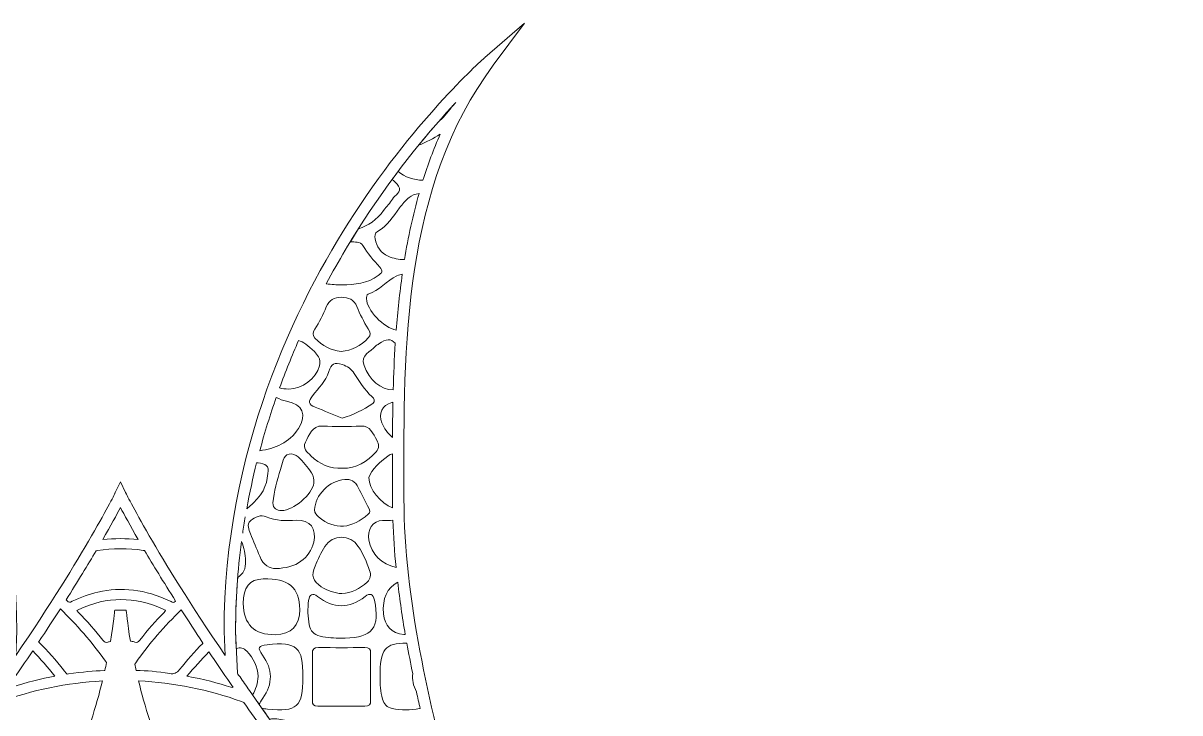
# Model space of a CAD drawing. Extents: x 467 to 8573, y -6014 to -20.
# Drawn here: x 1405 to 2533, y -3713 to -3040 of the extents above; entities that cross this region are included whole.
import ezdxf

# ---------------------------------------------------------------- set-up
doc = ezdxf.new("R2010")
doc.units = 0
doc.header["$MEASUREMENT"] = 0
doc.layers.add('Layer 1', color=7, linetype='Continuous')

msp = doc.modelspace()

# ---------------------------------------------------------------- linework, layer by layer
at = {"layer": 'Layer 1', "lineweight": 0}
for points, knots in [([(2529, -4481.1), (2526.2, -4480), (2523.1, -4481.3), (2521.9, -4484), (2521.6, -4484.7), (2504.6, -4521.5), (2461.9, -4562.7), (2461.5, -4552.3), (2461.8, -4541.9), (2463, -4531.4), (2465.1, -4514.1), (2472.3, -4478.4), (2488.9, -4467.5), (2448.2, -4494.2), (2404.6, -4517.8), (2348.8, -4587), (2348.7, -4578.3), (2349.1, -4569.5), (2350.1, -4560.7), (2352.1, -4543.4), (2359.4, -4507.6), (2376, -4496.7), (2331.8, -4525.8), (2283.9, -4551.2), (2221, -4635.5), (2219.7, -4619.8), (2219.4, -4604.2), (2221.2, -4588.6), (2223.3, -4571.3), (2230.5, -4535.5), (2247.1, -4524.6), (2200.8, -4555), (2150.4, -4581.5), (2082.9, -4675.9), (2077.7, -4683.2), (2073, -4691), (2069, -4699), (2068.2, -4686.1), (2068.3, -4673.3), (2069.8, -4660.3), (2071.8, -4643), (2079.1, -4607.2), (2095.7, -4596.3), (2067.1, -4615.1), (2036.9, -4632.4), (2002.2, -4665.1), (2000.7, -4644), (1985, -4627.3), (1974.4, -4615.9), (1959.7, -4600.3), (1944.1, -4585.1), (1928.1, -4570.8), (1922.4, -4565.7), (1916.5, -4560.7), (1910.9, -4556), (1909.5, -4554.8), (1908.1, -4553.6), (1906.7, -4552.4), (1923.8, -4536), (1986.4, -4465.2), (2002, -4293.7), (2019.6, -4099.2), (1834.1, -3810.8), (1826.2, -3798.6), (1826.2, -3798.6), (1825.7, -3798.9), (1825.7, -3798.9), (1825.6, -3798.5), (1825.5, -3798), (1825.4, -3797.6), (1801.5, -3702.4), (1776.7, -3604), (1776.5, -3503.9), (1776.5, -3503.9), (1776.4, -3495.2), (1776.4, -3495.2), (1776, -3356.5), (1775.6, -3199.3), (1863.6, -3081.4), (1863.6, -3081.4), (1894.2, -3040.3), (1894.2, -3040.3), (1894.2, -3040.3), (1855.5, -3073.8), (1855.5, -3073.8), (1854.8, -3074.4), (1791, -3129.9), (1728.2, -3226.1), (1670.2, -3314.9), (1601.1, -3457.7), (1601.1, -3633.6), (1601.1, -3633.6), (1602.1, -3656.9), (1602.1, -3656.9), (1534, -3557.2), (1505.3, -3498.7), (1505, -3498.1), (1505, -3498.1), (1500, -3487.7), (1500, -3487.7), (1500, -3487.7), (1495, -3498.1), (1495, -3498.1), (1494.7, -3498.7), (1466, -3557.2), (1397.9, -3656.9), (1397.9, -3656.9), (1398.9, -3633.4), (1398.9, -3633.4), (1398.9, -3457.7), (1329.8, -3314.9), (1271.8, -3226.1), (1209, -3129.9), (1145.2, -3074.4), (1144.5, -3073.8), (1144.5, -3073.8), (1105.8, -3040.3), (1105.8, -3040.3), (1105.8, -3040.3), (1136.4, -3081.4), (1136.4, -3081.4), (1224.4, -3199.3), (1224, -3356.5), (1223.6, -3495.2), (1223.6, -3495.2), (1223.5, -3503.9), (1223.5, -3503.9), (1223.3, -3604), (1198.5, -3702.4), (1174.6, -3797.6), (1174.5, -3798), (1174.4, -3798.5), (1174.3, -3798.9), (1174.3, -3798.9), (1173.8, -3798.6), (1173.8, -3798.6), (1165.9, -3810.8), (980.4, -4099.2), (998, -4293.7), (1013.6, -4465.2), (1076.2, -4536), (1093.3, -4552.4), (1091.9, -4553.6), (1090.5, -4554.7), (1089.1, -4555.9), (1083.5, -4560.7), (1077.6, -4565.7), (1071.9, -4570.8), (1055.9, -4585.1), (1040.3, -4600.3), (1025.6, -4615.9), (1015, -4627.3), (999.3, -4644), (997.8, -4665.1), (963.1, -4632.4), (932.9, -4615.1), (904.3, -4596.3), (920.9, -4607.2), (928.2, -4643), (930.2, -4660.3), (931.7, -4673.3), (931.8, -4686.1), (931, -4699), (927, -4691), (922.3, -4683.2), (917.1, -4675.9), (849.6, -4581.5), (799.2, -4555), (752.9, -4524.6), (769.5, -4535.5), (776.7, -4571.3), (778.8, -4588.6), (780.6, -4604.2), (780.3, -4619.8), (779, -4635.5), (716.1, -4551.2), (668.2, -4525.8), (624, -4496.7), (640.6, -4507.6), (647.9, -4543.4), (649.9, -4560.7), (650.9, -4569.5), (651.3, -4578.3), (651.2, -4587), (595.4, -4517.8), (551.7, -4494.2), (511.1, -4467.5), (527.7, -4478.4), (534.9, -4514.1), (537, -4531.4), (538.2, -4541.9), (538.5, -4552.3), (538.1, -4562.7), (495.4, -4521.5), (478.4, -4484.7), (478.1, -4484), (476.9, -4481.3), (473.8, -4480), (471, -4481.1), (468.2, -4482.2), (466.8, -4485.3), (467.7, -4488.1), (468.1, -4489.1), (487.4, -4543.1), (534.8, -4601.1), (538.7, -4605.9), (542.8, -4610.7), (547.1, -4615.5), (571.6, -4643), (602.6, -4670.4), (640.9, -4692.8), (645.4, -4695.5), (650.1, -4698), (654.8, -4700.5), (666.3, -4706.6), (678.4, -4712.2), (691.2, -4717.2), (695.5, -4718.9), (700.1, -4720.6), (704.6, -4722.2), (711.8, -4724.7), (719.1, -4726.9), (726.6, -4729), (741.8, -4733.2), (756.4, -4737.4), (770.2, -4741.6), (775.2, -4743.1), (780, -4744.5), (784.8, -4746), (791.1, -4748), (797.3, -4749.9), (803.3, -4751.9), (807.9, -4753.4), (812.4, -4754.8), (816.8, -4756.3), (824.2, -4758.8), (831.5, -4761.2), (838.5, -4763.7), (823.7, -4781.3), (812.2, -4804.7), (804.1, -4833.5), (795.7, -4863.7), (792.9, -4897), (795.7, -4932.6), (796.4, -4940.9), (798, -4949.1), (799.4, -4957), (801.4, -4967.6), (803.2, -4977.5), (803.2, -4987.8), (803.2, -4998.2), (801.8, -5008.9), (800.4, -5019.2), (799.1, -5029.5), (797.7, -5040), (797.6, -5050.7), (797.2, -5076.7), (804.6, -5103.1), (818.3, -5125.2), (821.7, -5130.7), (825.5, -5136), (829.3, -5141.1), (833.8, -5147.4), (838.1, -5153.3), (841.7, -5159.6), (849.1, -5172.5), (848.9, -5183.9), (848.6, -5197.1), (848.4, -5205.5), (848.2, -5214.2), (850, -5223.8), (858.7, -5269.4), (893.6, -5304.2), (930.9, -5324), (844.8, -5310.5), (775.2, -5283), (752.7, -5263.2), (752.7, -5263.2), (744.6, -5270.9), (744.6, -5270.9), (746.3, -5273.1), (787.8, -5325.3), (859.5, -5371.3), (910.8, -5404.1), (985.3, -5438.1), (1074.3, -5438.1), (1094, -5438.1), (1114.4, -5436.5), (1135.4, -5432.8), (1003.6, -5539.4), (828.4, -5502.8), (820.7, -5501.2), (820.7, -5501.2), (820.7, -5501.3), (820.7, -5501.3), (820.7, -5501.3), (819.4, -5501), (819.4, -5501), (819.4, -5501), (819.4, -5506.9), (819.4, -5506.9), (819.4, -5506.9), (817.1, -5511.7), (817.1, -5511.7), (817.1, -5511.7), (817.5, -5511.8), (817.5, -5511.8), (817.5, -5511.8), (817.5, -5511.9), (817.5, -5511.9), (821, -5513.2), (904.9, -5544.5), (1014.7, -5550.1), (1025.4, -5550.6), (1036, -5550.9), (1046.4, -5550.9), (1084.4, -5550.9), (1120.5, -5547.3), (1154.6, -5540.2), (1160.6, -5585.5), (1164.9, -5634), (1168.1, -5692.6), (1168.9, -5706.4), (1169.3, -5720.9), (1169.7, -5734.8), (1170.6, -5770.6), (1171.7, -5807.6), (1178.8, -5842.3), (1183.5, -5864.8), (1194.2, -5896.3), (1219.2, -5918.9), (1247.7, -5944.7), (1283.7, -5948.9), (1326.3, -5931.6), (1329.2, -5930.4), (1332.1, -5929.2), (1334.9, -5928), (1341.5, -5938), (1385.6, -5999.7), (1469.9, -5999.7), (1479.4, -5999.7), (1489.5, -5998.9), (1500, -5997.2), (1604, -6014.3), (1657.7, -5939.1), (1665.1, -5928), (1667.9, -5929.2), (1670.8, -5930.4), (1673.7, -5931.6), (1690.8, -5938.5), (1706.8, -5942), (1721.8, -5942), (1744, -5942), (1763.7, -5934.3), (1780.8, -5918.9), (1805.7, -5896.3), (1816.5, -5864.8), (1821.2, -5842.3), (1828.3, -5807.6), (1829.4, -5770.6), (1830.3, -5734.8), (1830.7, -5720.9), (1831.1, -5706.4), (1831.9, -5692.6), (1835.1, -5634), (1839.4, -5585.5), (1845.4, -5540.2), (1879.5, -5547.3), (1915.6, -5550.9), (1953.6, -5550.9), (1964, -5550.9), (1974.6, -5550.6), (1985.3, -5550.1), (2095, -5544.5), (2179, -5513.2), (2182.5, -5511.9), (2182.5, -5511.9), (2182.5, -5511.8), (2182.5, -5511.8), (2182.5, -5511.8), (2183, -5511.6), (2183, -5511.6), (2183, -5511.6), (2180.6, -5506.6), (2180.6, -5506.6), (2180.6, -5506.6), (2180.6, -5501), (2180.6, -5501), (2180.6, -5501), (2179.2, -5501), (2179.2, -5501), (2179.2, -5501), (2178.6, -5501.3), (2178.6, -5501.3), (2164.5, -5504.3), (1993.7, -5537.2), (1864.6, -5432.8), (1885.6, -5436.5), (1906, -5438.1), (1925.7, -5438.1), (2014.7, -5438.1), (2089.2, -5404.1), (2140.5, -5371.3), (2212.2, -5325.3), (2253.7, -5273.1), (2255.4, -5270.9), (2255.4, -5270.9), (2247.3, -5263.2), (2247.3, -5263.2), (2224.8, -5283), (2155.2, -5310.5), (2069.1, -5324), (2106.4, -5304.2), (2141.3, -5269.4), (2150, -5223.8), (2151.8, -5214.2), (2151.6, -5205.5), (2151.4, -5197.1), (2151.1, -5183.9), (2150.9, -5172.5), (2158.3, -5159.6), (2161.9, -5153.3), (2166.2, -5147.4), (2170.7, -5141.1), (2174.5, -5136), (2178.3, -5130.7), (2181.7, -5125.2), (2195.4, -5103.1), (2202.7, -5076.7), (2202.4, -5050.7), (2202.3, -5040), (2200.9, -5029.5), (2199.6, -5019.2), (2198.2, -5008.9), (2196.8, -4998.2), (2196.8, -4987.8), (2196.8, -4977.5), (2198.6, -4967.6), (2200.6, -4957), (2202, -4949.1), (2203.6, -4940.9), (2204.3, -4932.6), (2207.1, -4897), (2204.3, -4863.7), (2195.9, -4833.5), (2187.8, -4804.7), (2176.3, -4781.3), (2161.5, -4763.7), (2194.1, -4752.3), (2231.1, -4740.8), (2273.4, -4729), (2465.3, -4675.7), (2531.6, -4490), (2532.3, -4488.1), (2533.2, -4485.3), (2531.8, -4482.2), (2529, -4481.1)], [0, 0, 0, 0, 1, 1, 1, 2, 2, 2, 3, 3, 3, 4, 4, 4, 5, 5, 5, 6, 6, 6, 7, 7, 7, 8, 8, 8, 9, 9, 9, 10, 10, 10, 11, 11, 11, 12, 12, 12, 13, 13, 13, 14, 14, 14, 15, 15, 15, 16, 16, 16, 17, 17, 17, 18, 18, 18, 19, 19, 19, 20, 20, 20, 21, 21, 21, 22, 22, 22, 23, 23, 23, 24, 24, 24, 25, 25, 25, 26, 26, 26, 27, 27, 27, 28, 28, 28, 29, 29, 29, 30, 30, 30, 31, 31, 31, 32, 32, 32, 33, 33, 33, 34, 34, 34, 35, 35, 35, 36, 36, 36, 37, 37, 37, 38, 38, 38, 39, 39, 39, 40, 40, 40, 41, 41, 41, 42, 42, 42, 43, 43, 43, 44, 44, 44, 45, 45, 45, 46, 46, 46, 47, 47, 47, 48, 48, 48, 49, 49, 49, 50, 50, 50, 51, 51, 51, 52, 52, 52, 53, 53, 53, 54, 54, 54, 55, 55, 55, 56, 56, 56, 57, 57, 57, 58, 58, 58, 59, 59, 59, 60, 60, 60, 61, 61, 61, 62, 62, 62, 63, 63, 63, 64, 64, 64, 65, 65, 65, 66, 66, 66, 67, 67, 67, 68, 68, 68, 69, 69, 69, 70, 70, 70, 71, 71, 71, 72, 72, 72, 73, 73, 73, 74, 74, 74, 75, 75, 75, 76, 76, 76, 77, 77, 77, 78, 78, 78, 79, 79, 79, 80, 80, 80, 81, 81, 81, 82, 82, 82, 83, 83, 83, 84, 84, 84, 85, 85, 85, 86, 86, 86, 87, 87, 87, 88, 88, 88, 89, 89, 89, 90, 90, 90, 91, 91, 91, 92, 92, 92, 93, 93, 93, 94, 94, 94, 95, 95, 95, 96, 96, 96, 97, 97, 97, 98, 98, 98, 99, 99, 99, 100, 100, 100, 101, 101, 101, 102, 102, 102, 103, 103, 103, 104, 104, 104, 105, 105, 105, 106, 106, 106, 107, 107, 107, 108, 108, 108, 109, 109, 109, 110, 110, 110, 111, 111, 111, 112, 112, 112, 113, 113, 113, 114, 114, 114, 115, 115, 115, 116, 116, 116, 117, 117, 117, 118, 118, 118, 119, 119, 119, 120, 120, 120, 121, 121, 121, 122, 122, 122, 123, 123, 123, 124, 124, 124, 125, 125, 125, 126, 126, 126, 127, 127, 127, 128, 128, 128, 129, 129, 129, 130, 130, 130, 131, 131, 131, 132, 132, 132, 133, 133, 133, 134, 134, 134, 135, 135, 135, 136, 136, 136, 137, 137, 137, 138, 138, 138, 139, 139, 139, 140, 140, 140, 141, 141, 141, 142, 142, 142, 143, 143, 143, 144, 144, 144, 145, 145, 145, 146, 146, 146, 147, 147, 147, 148, 148, 148, 149, 149, 149, 150, 150, 150, 151, 151, 151, 152, 152, 152, 152]), ([(1737.4, -3232.5), (1770.1, -3182.3), (1803.1, -3143.4), (1827, -3117.7), (1827, -3117.8), (1827, -3117.8), (1827, -3117.8), (1825.7, -3119.2), (1824.3, -3120.7), (1823, -3122.2), (1819.1, -3127.9), (1814.6, -3132.8), (1809.8, -3136.9), (1803.7, -3143.8), (1797.4, -3151.3), (1790.8, -3159.4), (1798.2, -3156.5), (1805.1, -3152.6), (1811.9, -3148.6), (1805.4, -3163.3), (1799.9, -3178.3), (1795, -3193.6), (1785.8, -3193.2), (1777.7, -3190.7), (1770.8, -3185), (1768.8, -3187.6), (1766.9, -3190.2), (1764.9, -3192.9), (1767.3, -3194.5), (1769.5, -3196.7), (1771.2, -3199.3), (1774.8, -3205.1), (1767.6, -3207.9), (1765.2, -3211.9), (1762.9, -3215.8), (1759.5, -3219.1), (1756.7, -3222.9), (1750, -3232.2), (1741.7, -3238.1), (1732.1, -3240.8), (1729.5, -3244.9), (1726.8, -3249.2), (1724.2, -3253.5), (1726.5, -3253.6), (1728.7, -3253.7), (1731, -3254.1), (1733.3, -3254.4), (1735.2, -3254.9), (1736.5, -3257.1), (1740.9, -3264.9), (1747, -3271.6), (1753, -3278.3), (1756.5, -3282.2), (1755, -3283.8), (1751.5, -3286.4), (1740.8, -3294.5), (1728.4, -3295.1), (1716, -3295.7), (1710.8, -3295.5), (1705.7, -3295.3), (1700.7, -3294.6), (1712.9, -3271.7), (1725.4, -3250.9), (1737.4, -3232.5)], [0, 0, 0, 0, 1, 1, 1, 2, 2, 2, 3, 3, 3, 4, 4, 4, 5, 5, 5, 6, 6, 6, 7, 7, 7, 8, 8, 8, 9, 9, 9, 10, 10, 10, 11, 11, 11, 12, 12, 12, 13, 13, 13, 14, 14, 14, 15, 15, 15, 16, 16, 16, 17, 17, 17, 18, 18, 18, 19, 19, 19, 20, 20, 20, 21, 21, 21, 21]), ([(1777, -3271), (1771.4, -3270.8), (1766.2, -3269.8), (1761.1, -3267.7), (1753.7, -3264.5), (1750, -3258.4), (1748.4, -3250.8), (1747.9, -3248.1), (1747.8, -3245), (1750.6, -3243.5), (1760.6, -3238.4), (1765.7, -3228.9), (1772.1, -3220.6), (1775, -3216.9), (1777.9, -3213.3), (1781.5, -3210.3), (1783.8, -3208.4), (1787.4, -3207.1), (1791.2, -3206.4), (1785.2, -3227.6), (1780.6, -3249.2), (1777, -3271)], [0, 0, 0, 0, 1, 1, 1, 2, 2, 2, 3, 3, 3, 4, 4, 4, 5, 5, 5, 6, 6, 6, 7, 7, 7, 7]), ([(1740, -3309.1), (1740, -3307.4), (1740.1, -3305.3), (1741.7, -3304.8), (1752.5, -3301.1), (1759.7, -3291.7), (1769.7, -3286.8), (1771.5, -3285.9), (1773.3, -3285.4), (1774.9, -3285.2), (1772.3, -3303.3), (1770.4, -3321.4), (1769, -3339.7), (1756.9, -3337.9), (1739.9, -3319.6), (1740, -3309.1)], [0, 0, 0, 0, 1, 1, 1, 2, 2, 2, 3, 3, 3, 4, 4, 4, 5, 5, 5, 5]), ([(1689.5, -3338.7), (1694, -3331.9), (1697.7, -3324.6), (1700.7, -3317), (1703.4, -3310.2), (1708.7, -3307.7), (1715.5, -3307.7), (1722.3, -3307.7), (1727.9, -3309.9), (1730.6, -3316.7), (1733.6, -3324.2), (1737.2, -3331.5), (1741.7, -3338.4), (1743.7, -3341.4), (1744.4, -3344.5), (1741.7, -3347.4), (1734.5, -3354.9), (1725.9, -3359.6), (1715.1, -3360.6), (1705.2, -3359.3), (1696.7, -3354.9), (1689.7, -3347.6), (1686.9, -3344.7), (1687.5, -3341.7), (1689.5, -3338.7)], [0, 0, 0, 0, 1, 1, 1, 2, 2, 2, 3, 3, 3, 4, 4, 4, 5, 5, 5, 6, 6, 6, 7, 7, 7, 8, 8, 8, 8]), ([(1673.7, -3350), (1678, -3351), (1683, -3354.6), (1689.1, -3360.7), (1690.6, -3362.2), (1692, -3363.9), (1693.1, -3365.7), (1694.9, -3368.4), (1695, -3371.4), (1694.1, -3374.4), (1690.6, -3387), (1677.1, -3397.4), (1664.2, -3397.2), (1660.6, -3397.2), (1657.6, -3396.8), (1655.2, -3396), (1661, -3380.1), (1667.3, -3364.7), (1673.7, -3350)], [0, 0, 0, 0, 1, 1, 1, 2, 2, 2, 3, 3, 3, 4, 4, 4, 5, 5, 5, 6, 6, 6, 6]), ([(1748.8, -3355.5), (1749.7, -3354.5), (1751, -3353.8), (1752.1, -3353.1), (1759.1, -3348.2), (1763.8, -3347.8), (1768, -3352.6), (1767.1, -3367.7), (1766.4, -3382.9), (1766, -3397.9), (1753.9, -3398), (1742.7, -3388.4), (1737.6, -3374.1), (1733.9, -3363.6), (1744, -3361), (1748.8, -3355.5)], [0, 0, 0, 0, 1, 1, 1, 2, 2, 2, 3, 3, 3, 4, 4, 4, 5, 5, 5, 5]), ([(1745.3, -3404.5), (1747.2, -3406.3), (1749.3, -3409.2), (1746, -3411.4), (1737, -3417.6), (1727.2, -3422.2), (1716.2, -3425.7), (1707.6, -3422.2), (1698.8, -3418.4), (1690, -3415), (1683.2, -3412.4), (1682.8, -3409.2), (1687.3, -3403.7), (1693.2, -3396.3), (1700.2, -3389.6), (1703.1, -3380.1), (1705.5, -3372.4), (1708.8, -3370.7), (1716.4, -3373.3), (1721.2, -3374.9), (1725.3, -3377.7), (1727.9, -3381.9), (1732.9, -3390.1), (1738.1, -3398.1), (1745.3, -3404.5)], [0, 0, 0, 0, 1, 1, 1, 2, 2, 2, 3, 3, 3, 4, 4, 4, 5, 5, 5, 6, 6, 6, 7, 7, 7, 8, 8, 8, 8]), ([(1652, -3405.3), (1655.1, -3407), (1658.4, -3408.4), (1662, -3409.1), (1677.6, -3412), (1682.3, -3422.4), (1673.6, -3435.7), (1664.4, -3449.6), (1650.7, -3455.4), (1635.9, -3457.3), (1640.7, -3439.3), (1646.1, -3422), (1652, -3405.3)], [0, 0, 0, 0, 1, 1, 1, 2, 2, 2, 3, 3, 3, 4, 4, 4, 4]), ([(1764.6, -3410.4), (1765, -3410.3), (1765.4, -3410.2), (1765.7, -3410.1), (1765.5, -3421.6), (1765.3, -3433), (1765.3, -3444.3), (1760.6, -3440.3), (1757, -3435.4), (1754.9, -3430.2), (1751.4, -3421.3), (1755, -3412.6), (1764.6, -3410.4)], [0, 0, 0, 0, 1, 1, 1, 2, 2, 2, 3, 3, 3, 4, 4, 4, 4]), ([(1697.1, -3433.3), (1709.6, -3434), (1722.1, -3434), (1734.7, -3433.3), (1743.7, -3432.7), (1746.3, -3441), (1750, -3447.2), (1752.3, -3451), (1752.7, -3454.8), (1749.3, -3458.5), (1740.5, -3467.9), (1730.4, -3474.9), (1716.3, -3474.5), (1704.4, -3475.2), (1694.2, -3470.6), (1685.6, -3462.2), (1682, -3458.6), (1677.2, -3455.2), (1680.4, -3449.1), (1684.1, -3441.9), (1686.9, -3432.8), (1697.1, -3433.3)], [0, 0, 0, 0, 1, 1, 1, 2, 2, 2, 3, 3, 3, 4, 4, 4, 5, 5, 5, 6, 6, 6, 7, 7, 7, 7]), ([(1680.2, -3470.9), (1684.6, -3476), (1689.6, -3481.4), (1688.6, -3488.9), (1687.1, -3500), (1668.5, -3515.7), (1657.3, -3515.7), (1652.2, -3515.7), (1648.8, -3513.8), (1648.7, -3508.2), (1650, -3497), (1652.6, -3486.1), (1656.2, -3475.5), (1658.1, -3470), (1658.2, -3461.8), (1664.5, -3460.6), (1671.3, -3459.2), (1676, -3466), (1680.2, -3470.9)], [0, 0, 0, 0, 1, 1, 1, 2, 2, 2, 3, 3, 3, 4, 4, 4, 5, 5, 5, 6, 6, 6, 6]), ([(1760.9, -3462.5), (1762.5, -3461.3), (1763.9, -3460.6), (1765.2, -3460.4), (1765.2, -3472.1), (1765.2, -3483.8), (1765.2, -3495.3), (1765.2, -3495.3), (1765.3, -3503.9), (1765.3, -3503.9), (1765.3, -3507), (1765.3, -3510.1), (1765.4, -3513.2), (1753.8, -3508.2), (1742, -3495), (1742.3, -3483.5), (1745.2, -3475), (1752.9, -3468.5), (1760.9, -3462.5)], [0, 0, 0, 0, 1, 1, 1, 2, 2, 2, 3, 3, 3, 4, 4, 4, 5, 5, 5, 6, 6, 6, 6]), ([(1632.8, -3469), (1633.3, -3469.1), (1633.9, -3469.1), (1634.4, -3469.2), (1640.8, -3469.9), (1645.7, -3472.2), (1643.6, -3479.4), (1643.1, -3492.1), (1638.1, -3500.9), (1625.1, -3512.3), (1624.5, -3512.9), (1623.8, -3513.4), (1623.1, -3514), (1625.9, -3498.6), (1629.2, -3483.6), (1632.8, -3469)], [0, 0, 0, 0, 1, 1, 1, 2, 2, 2, 3, 3, 3, 4, 4, 4, 5, 5, 5, 5]), ([(1741.6, -3519.2), (1726.2, -3533.3), (1709.1, -3535.3), (1693.2, -3521.9), (1691.1, -3520.1), (1689.4, -3518.1), (1689.4, -3515.1), (1689.5, -3500.9), (1704, -3486), (1718.8, -3485.5), (1724.4, -3484.6), (1729, -3487.4), (1731.9, -3493.1), (1735.3, -3499.9), (1738.7, -3506.8), (1742.2, -3513.5), (1743.4, -3515.7), (1743.7, -3517.3), (1741.6, -3519.2)], [0, 0, 0, 0, 1, 1, 1, 2, 2, 2, 3, 3, 3, 4, 4, 4, 5, 5, 5, 6, 6, 6, 6]), ([(1500, -3512.7), (1503.7, -3519.7), (1509.4, -3530.2), (1517.4, -3544), (1505.5, -3542.8), (1493.8, -3542.8), (1482.7, -3544), (1490.6, -3530.2), (1496.4, -3519.7), (1500, -3512.7)], [0, 0, 0, 0, 1, 1, 1, 2, 2, 2, 3, 3, 3, 3]), ([(1651.2, -3572.2), (1646, -3572.4), (1639.1, -3569.4), (1635.8, -3560.3), (1633, -3552.9), (1629.6, -3545.8), (1626.9, -3538.4), (1625.4, -3534.2), (1622.6, -3529.5), (1627, -3525.5), (1631.2, -3521.6), (1636.9, -3519.6), (1642.1, -3521.8), (1651.8, -3526.1), (1661.5, -3525.7), (1671.7, -3525.1), (1684.8, -3524.4), (1691.7, -3533.7), (1688.5, -3546.5), (1684.5, -3562.2), (1671.7, -3572.1), (1651.2, -3572.2)], [0, 0, 0, 0, 1, 1, 1, 2, 2, 2, 3, 3, 3, 4, 4, 4, 5, 5, 5, 6, 6, 6, 7, 7, 7, 7]), ([(1621.7, -3521.9), (1620.9, -3527.2), (1620, -3532.5), (1619.2, -3537.9), (1620, -3532.5), (1620.8, -3527.2), (1621.7, -3521.9)], [0, 0, 0, 0, 1, 1, 1, 2, 2, 2, 2]), ([(1742.3, -3544.7), (1740.4, -3534.5), (1746, -3525.4), (1755.7, -3525.3), (1759.1, -3525.3), (1762.4, -3525.3), (1765.7, -3525.2), (1766.2, -3540.6), (1767.3, -3555.9), (1768.8, -3571.2), (1754.6, -3568.1), (1744.8, -3558.2), (1742.3, -3544.7)], [0, 0, 0, 0, 1, 1, 1, 2, 2, 2, 3, 3, 3, 4, 4, 4, 4]), ([(1689.8, -3569.8), (1692.5, -3563.3), (1695.6, -3556.8), (1699.4, -3550.8), (1707, -3538.6), (1724.1, -3538.6), (1732, -3550.6), (1736.9, -3557.9), (1740.1, -3566), (1743, -3574.2), (1744.5, -3578.4), (1744, -3582.3), (1740.7, -3585.5), (1733.7, -3592.1), (1725.5, -3595.9), (1716, -3596.7), (1708.6, -3596.2), (1701.9, -3594), (1695.9, -3590), (1687.6, -3584.4), (1685.8, -3579.2), (1689.8, -3569.8)], [0, 0, 0, 0, 1, 1, 1, 2, 2, 2, 3, 3, 3, 4, 4, 4, 5, 5, 5, 6, 6, 6, 7, 7, 7, 7]), ([(1476.3, -3554.9), (1476.3, -3554.9), (1477.6, -3554.7), (1477.6, -3554.7), (1492.4, -3552.5), (1507.4, -3552.4), (1522.2, -3554.5), (1522.2, -3554.5), (1523.6, -3554.7), (1523.6, -3554.7), (1531.8, -3568.6), (1541.8, -3585.1), (1553.8, -3604), (1553.8, -3604), (1553.4, -3604.4), (1553.4, -3604.4), (1551.9, -3605.8), (1551.2, -3605.4), (1549.3, -3604.5), (1549, -3604.3), (1548.7, -3604.1), (1548.4, -3604), (1524, -3592.6), (1501, -3589.8), (1478.1, -3595.2), (1469.7, -3597.1), (1461.2, -3600.2), (1452.9, -3604.2), (1450.5, -3605.4), (1449.6, -3605.5), (1448, -3603.9), (1448, -3603.9), (1446.9, -3602.9), (1446.9, -3602.9), (1458.5, -3584.5), (1468.3, -3568.5), (1476.3, -3554.9)], [0, 0, 0, 0, 1, 1, 1, 2, 2, 2, 3, 3, 3, 4, 4, 4, 5, 5, 5, 6, 6, 6, 7, 7, 7, 8, 8, 8, 9, 9, 9, 10, 10, 10, 11, 11, 11, 12, 12, 12, 12]), ([(1618.1, -3546), (1620.4, -3552), (1621.8, -3558.2), (1622.1, -3564.8), (1622.4, -3572.3), (1619.7, -3577.8), (1614.4, -3581), (1613, -3598), (1612.3, -3615.4), (1612.3, -3633.1), (1612.3, -3633.1), (1613, -3650.1), (1613, -3650.1), (1616.9, -3649), (1620.3, -3649.8), (1623.2, -3652.9), (1629.9, -3659.8), (1633.6, -3668), (1634.3, -3677.4), (1634, -3684.1), (1632, -3690.1), (1628.8, -3695.4), (1630.9, -3698.4), (1633.1, -3701.5), (1635.3, -3704.6), (1635.8, -3703.2), (1637, -3701.3), (1638.8, -3698.8), (1648.9, -3684.5), (1648.7, -3670.7), (1638.4, -3656.6), (1633.3, -3649.6), (1634.6, -3647.4), (1643, -3646.5), (1672.4, -3643.6), (1678, -3648.7), (1678, -3678.1), (1678, -3707.1), (1672.1, -3712.4), (1643.5, -3709.4), (1641.2, -3709.1), (1639.4, -3708.8), (1638, -3708.5), (1640.4, -3712), (1642.9, -3715.5), (1645.4, -3719.1), (1650.1, -3718.5), (1655, -3718.8), (1659.9, -3720.2), (1666.6, -3722.2), (1671, -3726.7), (1673.2, -3733.4), (1676.3, -3742.8), (1675.5, -3751.5), (1671.6, -3758.5), (1678.9, -3769.8), (1686.2, -3781.7), (1693.6, -3794.2), (1692, -3790.8), (1690.5, -3787.3), (1689.2, -3783.6), (1686.8, -3776.4), (1689, -3770.6), (1695.1, -3766.5), (1706.8, -3758.7), (1719.2, -3757.2), (1732.1, -3763.8), (1741.5, -3768.5), (1744.2, -3774.5), (1741.4, -3784.5), (1739.2, -3792.2), (1735.6, -3799.2), (1731.5, -3806), (1728.1, -3811.6), (1723.1, -3814.4), (1716.4, -3813.8), (1710.4, -3814.1), (1705.2, -3812.5), (1701.4, -3807.9), (1704.6, -3813.5), (1707.8, -3819.3), (1711, -3825.2), (1712.4, -3825), (1713.8, -3824.9), (1715.3, -3825), (1722.7, -3824.6), (1728.9, -3827.6), (1735.1, -3831.4), (1742.1, -3835.8), (1745.5, -3840.3), (1739.6, -3848.1), (1736.8, -3851.8), (1735.4, -3856.4), (1733.1, -3860.4), (1732.3, -3861.7), (1731.4, -3862.9), (1730.5, -3864), (1731, -3864.9), (1731.4, -3865.9), (1731.9, -3866.9), (1697.5, -3793.2), (1656, -3734.1), (1625.9, -3691.3), (1622.6, -3686.6), (1619.5, -3682.2), (1616.6, -3678), (1615.7, -3676.7), (1614.8, -3675.5), (1614, -3674.2), (1614, -3674.2), (1612.3, -3633.4), (1612.3, -3633.4), (1612.3, -3603.2), (1614.3, -3574.1), (1618.1, -3546)], [0, 0, 0, 0, 1, 1, 1, 2, 2, 2, 3, 3, 3, 4, 4, 4, 5, 5, 5, 6, 6, 6, 7, 7, 7, 8, 8, 8, 9, 9, 9, 10, 10, 10, 11, 11, 11, 12, 12, 12, 13, 13, 13, 14, 14, 14, 15, 15, 15, 16, 16, 16, 17, 17, 17, 18, 18, 18, 19, 19, 19, 20, 20, 20, 21, 21, 21, 22, 22, 22, 23, 23, 23, 24, 24, 24, 25, 25, 25, 26, 26, 26, 27, 27, 27, 28, 28, 28, 29, 29, 29, 30, 30, 30, 31, 31, 31, 32, 32, 32, 33, 33, 33, 34, 34, 34, 35, 35, 35, 36, 36, 36, 37, 37, 37, 38, 38, 38, 38]), ([(1674.8, -3612.3), (1675, -3628), (1666.6, -3636.6), (1650.8, -3636.8), (1630.4, -3637), (1620.2, -3626.9), (1619.8, -3606.2), (1619.5, -3590.7), (1626, -3582.6), (1639.2, -3582.3), (1664.1, -3581.8), (1674.4, -3590.5), (1674.8, -3612.3)], [0, 0, 0, 0, 1, 1, 1, 2, 2, 2, 3, 3, 3, 4, 4, 4, 4]), ([(1777.8, -3636.6), (1777.3, -3636.6), (1776.8, -3636.5), (1776.3, -3636.5), (1764.5, -3635.4), (1757.6, -3628.1), (1756.6, -3616.4), (1755.2, -3601.5), (1760.2, -3591), (1770.4, -3585.7), (1772.4, -3602.8), (1774.9, -3619.7), (1777.8, -3636.6)], [0, 0, 0, 0, 1, 1, 1, 2, 2, 2, 3, 3, 3, 4, 4, 4, 4]), ([(1683.5, -3603.5), (1684.3, -3597.6), (1687.3, -3595.5), (1692.3, -3599.4), (1707.8, -3611.4), (1723.1, -3611.7), (1738.6, -3599.5), (1743.3, -3595.9), (1746.3, -3596.9), (1747.7, -3603.2), (1753.4, -3629.6), (1745.6, -3639.8), (1719.1, -3640.1), (1718, -3640.1), (1716.9, -3640.1), (1715.8, -3640.1), (1708.7, -3640.2), (1701.6, -3639.9), (1694.7, -3638.2), (1688.8, -3636.7), (1685.2, -3633.2), (1684.1, -3627.1), (1682.7, -3619.3), (1682.5, -3611.4), (1683.5, -3603.5)], [0, 0, 0, 0, 1, 1, 1, 2, 2, 2, 3, 3, 3, 4, 4, 4, 5, 5, 5, 6, 6, 6, 7, 7, 7, 8, 8, 8, 8]), ([(1487.6, -3644), (1485.4, -3644.6), (1484.4, -3644.2), (1482.9, -3642.2), (1475.8, -3632.9), (1467.7, -3623.7), (1458.9, -3614.8), (1457.9, -3613.7), (1457.7, -3613.2), (1457.6, -3613.2), (1457.7, -3613.1), (1458, -3612.8), (1459.4, -3612.1), (1473.5, -3605.6), (1486.9, -3602.5), (1500.4, -3602.6), (1514, -3602.4), (1527.5, -3605.4), (1541.6, -3611.8), (1543.7, -3612.7), (1543.9, -3613.2), (1543.9, -3613.2), (1543.9, -3613.2), (1543.9, -3613.8), (1542.4, -3615.3), (1534.6, -3623), (1526.9, -3631.8), (1518.8, -3642.2), (1517.2, -3644.2), (1516.3, -3644.6), (1514.1, -3644), (1513, -3643.7), (1511.7, -3643.4), (1510.3, -3643.1), (1510.3, -3643.1), (1509.7, -3643), (1509.7, -3643), (1506.6, -3624.9), (1505.6, -3613.3), (1505.6, -3613), (1505.6, -3613), (1494.4, -3613), (1494.4, -3613), (1494.4, -3613.3), (1493.4, -3625), (1490.2, -3643.3), (1490.2, -3643.3), (1489.1, -3643.6), (1489.1, -3643.6), (1488.6, -3643.7), (1488.1, -3643.8), (1487.6, -3644)], [0, 0, 0, 0, 1, 1, 1, 2, 2, 2, 3, 3, 3, 4, 4, 4, 5, 5, 5, 6, 6, 6, 7, 7, 7, 8, 8, 8, 9, 9, 9, 10, 10, 10, 11, 11, 11, 12, 12, 12, 13, 13, 13, 14, 14, 14, 15, 15, 15, 16, 16, 16, 17, 17, 17, 17]), ([(1441.4, -3611.6), (1457, -3626.7), (1471.9, -3643.8), (1485.5, -3662.5), (1485.5, -3662.5), (1486.4, -3663.8), (1486.4, -3663.8), (1485.9, -3666.4), (1485.3, -3669), (1484.7, -3671.7), (1484.7, -3671.7), (1484.2, -3671.7), (1484.2, -3671.7), (1474.1, -3672.1), (1463.3, -3673.1), (1449.2, -3675.1), (1447.6, -3675.4), (1447, -3674.7), (1445.7, -3672.7), (1445.3, -3672.2), (1445, -3671.7), (1444.6, -3671.2), (1437.1, -3661.7), (1429, -3652.6), (1420.5, -3644.2), (1420.5, -3644.2), (1420.2, -3643.9), (1420.2, -3643.9), (1427.8, -3632.5), (1434.9, -3621.7), (1441.4, -3611.6)], [0, 0, 0, 0, 1, 1, 1, 2, 2, 2, 3, 3, 3, 4, 4, 4, 5, 5, 5, 6, 6, 6, 7, 7, 7, 8, 8, 8, 9, 9, 9, 10, 10, 10, 10]), ([(1580.5, -3645), (1580.5, -3645), (1580.2, -3645.2), (1580.2, -3645.2), (1572.3, -3653.3), (1564.7, -3661.8), (1557.7, -3670.7), (1554.7, -3674.4), (1552.4, -3675.3), (1548, -3674.6), (1536, -3672.7), (1525.4, -3671.8), (1515.7, -3671.7), (1515.7, -3671.7), (1515.3, -3671.7), (1515.3, -3671.7), (1514.8, -3669.6), (1514.4, -3667.5), (1514, -3665.5), (1514, -3665.5), (1514.9, -3664.2), (1514.9, -3664.2), (1528, -3645.5), (1543, -3628.2), (1559.3, -3612.6), (1565.8, -3622.8), (1572.9, -3633.6), (1580.5, -3645)], [0, 0, 0, 0, 1, 1, 1, 2, 2, 2, 3, 3, 3, 4, 4, 4, 5, 5, 5, 6, 6, 6, 7, 7, 7, 8, 8, 8, 9, 9, 9, 9]), ([(1392.6, -3684.4), (1400.3, -3673.3), (1407.6, -3662.7), (1414.4, -3652.5), (1422, -3660.3), (1429.2, -3668.6), (1435.9, -3677.2), (1423, -3679.8), (1408.1, -3683.1), (1393.9, -3688), (1392.3, -3688.5), (1391.6, -3688.2), (1390.8, -3687.4), (1390.8, -3687.4), (1390.6, -3687.2), (1390.6, -3687.2), (1391.2, -3686.3), (1391.9, -3685.3), (1392.6, -3684.4)], [0, 0, 0, 0, 1, 1, 1, 2, 2, 2, 3, 3, 3, 4, 4, 4, 5, 5, 5, 6, 6, 6, 6]), ([(1607.4, -3684.4), (1608.2, -3685.6), (1609.1, -3686.8), (1610, -3688.1), (1609.5, -3688.3), (1608.9, -3688.4), (1607.8, -3688.1), (1595.2, -3683.8), (1581.5, -3680.4), (1564.9, -3677.2), (1571.7, -3669), (1578.9, -3661.1), (1586.3, -3653.6), (1593, -3663.4), (1600, -3673.7), (1607.4, -3684.4)], [0, 0, 0, 0, 1, 1, 1, 2, 2, 2, 3, 3, 3, 4, 4, 4, 5, 5, 5, 5]), ([(1744, -3700.8), (1744.1, -3705.1), (1742.5, -3706.6), (1738.3, -3706.6), (1723, -3706.4), (1707.7, -3706.5), (1692.4, -3706.6), (1688.6, -3706.6), (1687.1, -3705), (1687.2, -3701.2), (1687.4, -3693.6), (1687.3, -3685.9), (1687.3, -3678.3), (1687.3, -3670.6), (1687.5, -3663), (1687.2, -3655.3), (1687, -3650.6), (1688.7, -3649.2), (1693.3, -3649.3), (1708.3, -3649.5), (1723.3, -3649.5), (1738.4, -3649.3), (1742.6, -3649.3), (1744.1, -3650.7), (1744, -3655), (1743.8, -3670.2), (1743.9, -3685.5), (1744, -3700.8)], [0, 0, 0, 0, 1, 1, 1, 2, 2, 2, 3, 3, 3, 4, 4, 4, 5, 5, 5, 6, 6, 6, 7, 7, 7, 8, 8, 8, 9, 9, 9, 9]), ([(1785, -3674.7), (1784.3, -3680.6), (1785.5, -3686.4), (1788.7, -3692.6), (1789.9, -3698), (1791.1, -3703.4), (1792.3, -3708.8), (1792.1, -3708.8), (1791.9, -3708.9), (1791.7, -3708.9), (1782.8, -3710.2), (1773.8, -3710.6), (1764.9, -3708.7), (1760, -3707.7), (1756.9, -3704.5), (1755.6, -3699.5), (1753.6, -3692.3), (1753.1, -3685), (1753.2, -3677.7), (1753.2, -3651.2), (1757.8, -3644.5), (1779.3, -3645.1), (1781.1, -3655), (1783, -3664.9), (1785, -3674.7)], [0, 0, 0, 0, 1, 1, 1, 2, 2, 2, 3, 3, 3, 4, 4, 4, 5, 5, 5, 6, 6, 6, 7, 7, 7, 8, 8, 8, 8]), ([(1471.3, -3720.9), (1471.3, -3720.9), (1470.6, -3721), (1470.6, -3721), (1422.5, -3725.8), (1375.9, -3742.1), (1335.6, -3768.1), (1351, -3743.8), (1366, -3722.3), (1379.1, -3703.7), (1379.1, -3703.7), (1381.4, -3702.8), (1381.4, -3702.8), (1413.8, -3690.7), (1447.8, -3683.7), (1482.4, -3681.9), (1479.4, -3694.1), (1475.8, -3707.4), (1471.3, -3720.9)], [0, 0, 0, 0, 1, 1, 1, 2, 2, 2, 3, 3, 3, 4, 4, 4, 5, 5, 5, 6, 6, 6, 6]), ([(1644.8, -3755.5), (1608.9, -3736.1), (1570, -3724.4), (1529.3, -3720.7), (1529.3, -3720.7), (1528.6, -3720.6), (1528.6, -3720.6), (1524.2, -3707.2), (1520.6, -3694), (1517.6, -3681.8), (1552, -3683.5), (1585.8, -3690.3), (1618.1, -3702), (1618.1, -3702), (1620.4, -3702.9), (1620.4, -3702.9), (1633.3, -3721.2), (1648, -3742.4), (1663.2, -3766.2), (1657.2, -3762.4), (1651, -3758.8), (1644.8, -3755.5)], [0, 0, 0, 0, 1, 1, 1, 2, 2, 2, 3, 3, 3, 4, 4, 4, 5, 5, 5, 6, 6, 6, 7, 7, 7, 7])]:
    msp.add_open_spline(points, degree=3, knots=knots, dxfattribs=at)

doc.saveas('drawing.dxf')
